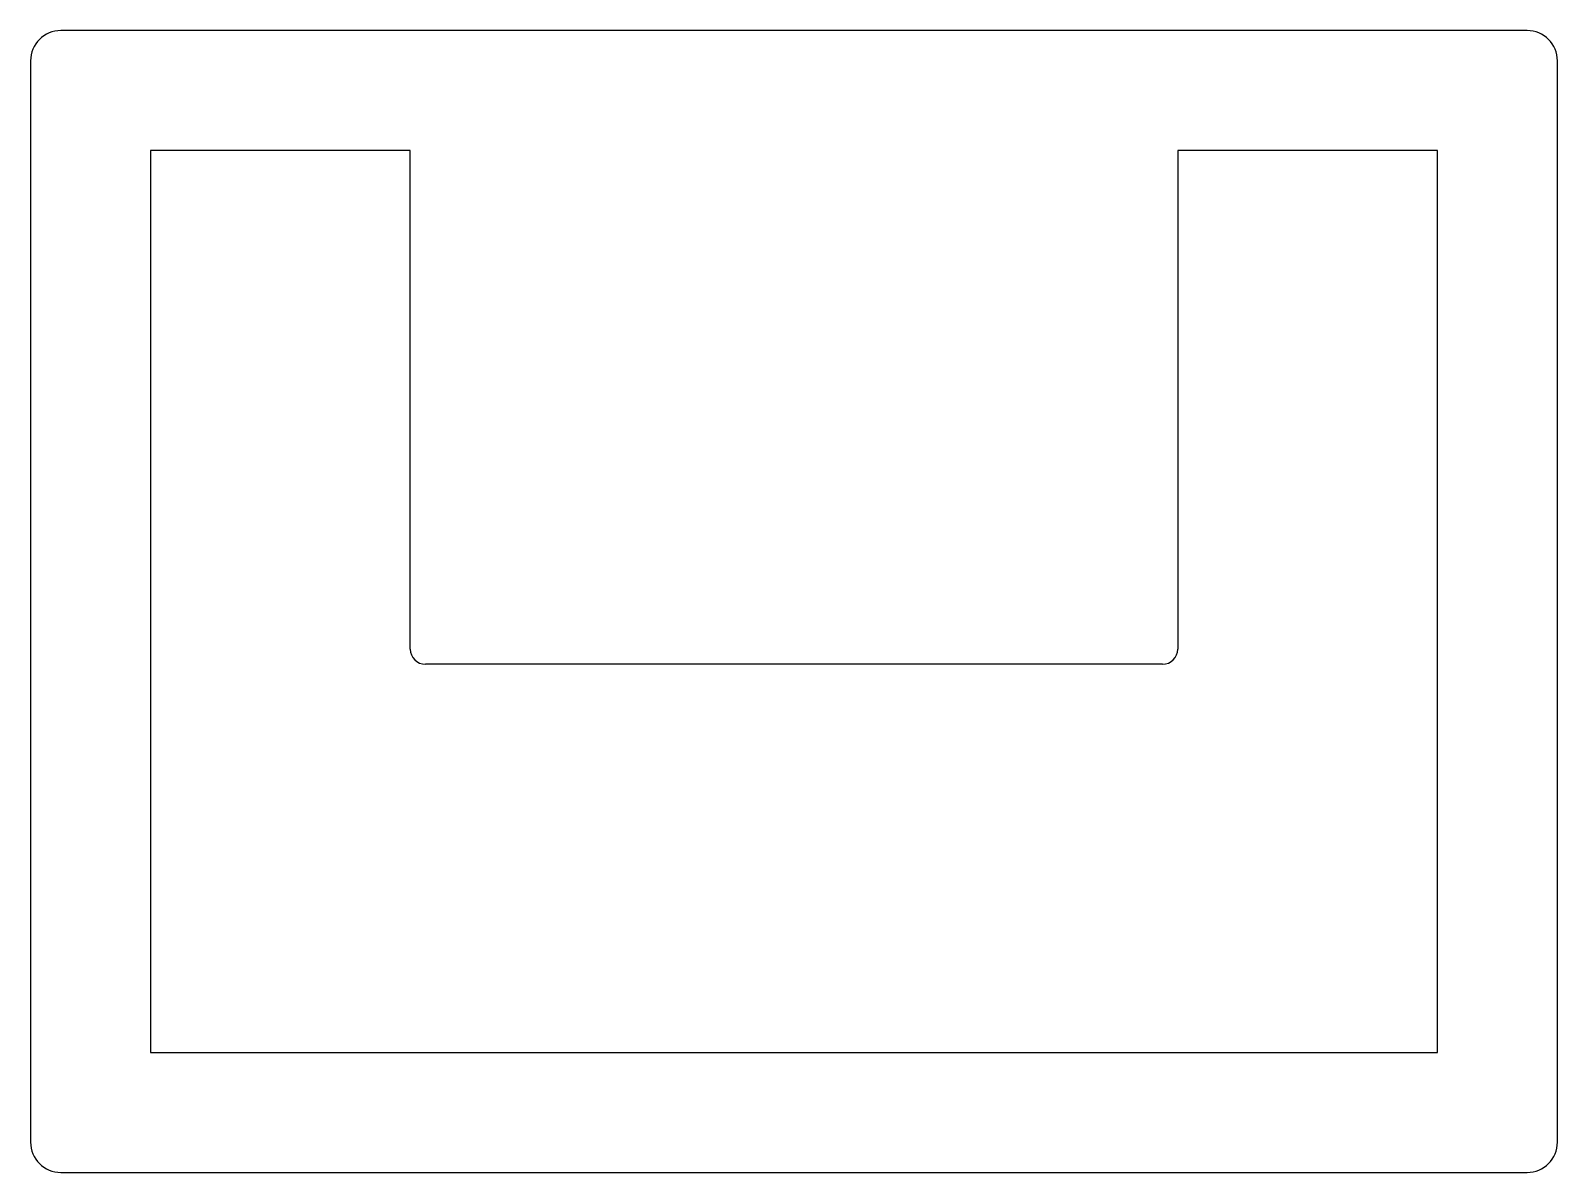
# Model space of a CAD drawing. Header units: millimetres. Extents: x -12 to 139, y -12 to 101.
import ezdxf

# ---------------------------------------------------------------- set-up
doc = ezdxf.new("R2010")
doc.units = ezdxf.units.MM

msp = doc.modelspace()

# ---------------------------------------------------------------- linework, layer by layer
for p, q in [((136, 100.9), (-9, 100.9)), ((-12, 97.9), (-12, -9)), ((139, -9), (139, 97.9)), ((25.55, 89.05), (-0.15, 89.05)), ((-0.15, 89.05), (-0.15, -0.15)), ((25.55, 39.75), (25.55, 89.05)), ((127.15, 89.05), (101.45, 89.05)), ((101.45, 89.05), (101.45, 39.75)), ((127.15, -0.15), (127.15, 89.05)), ((99.95, 38.25), (27.05, 38.25)), ((-0.15, -0.15), (127.15, -0.15)), ((-9, -12), (136, -12))]:
    msp.add_line(p, q)
for centre, radius, start, end in [((-9, 97.9), 3, 90, 180), ((136, 97.9), 3, 0, 90), ((27.05, 39.75), 1.5, 180, 270), ((99.95, 39.75), 1.5, 270, 360), ((-9, -9), 3, 180, 270), ((136, -9), 3, 270, 360)]:
    msp.add_arc(centre, radius, start, end)

doc.saveas('drawing.dxf')
